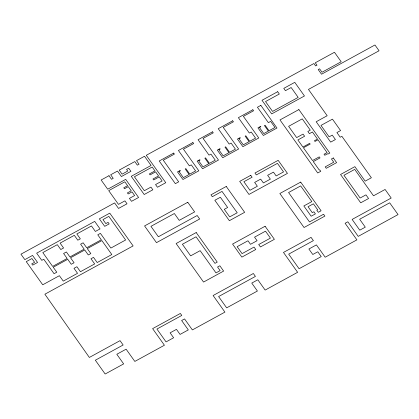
<?xml version="1.0" encoding="UTF-8"?>
<svg xmlns="http://www.w3.org/2000/svg" width="419" height="419" viewBox="0 0 419 419"><rect width="100%" height="100%" fill="white"/><g stroke="black" fill="none" stroke-linecap="round" stroke-linejoin="round"><path stroke-width="0.63" d="M108.977 175.713L101.136 180.002L107.693 189.215L125.7 179.358L138.584 197.469L131.524 201.329L129.429 198.386L134.614 195.547L132.011 191.886L128.193 193.981L127.418 192.897L131.241 190.807L128.272 186.633L124.453 188.728L123.773 187.775L127.596 185.68L124.841 181.804L108.704 190.64L118.483 204.383L124.93 200.853L127.02 203.796L118.53 208.447L114.597 202.922L20.95 254.186L24.831 259.644L32.551 255.422L37.553 262.456L32.651 265.138L31.75 263.865L34.604 262.304L31.923 258.539L26.256 261.639L42.728 284.8L59.388 275.681L63.264 281.123L77.541 273.308L73.99 268.317L76.897 266.725L80.448 271.716L94.673 263.928L90.991 258.759L93.526 257.371L97.203 262.545L111.81 254.548L101.89 240.6L87.283 248.598L90.829 253.584L88.294 254.967L84.748 249.981L70.528 257.769L74.074 262.755L71.272 264.284L67.726 259.303L53.239 267.233L56.785 272.219L54.061 273.707L43.78 259.256L41.774 260.356L36.663 253.17L94.704 221.394L100.041 228.9L95.38 231.456L91.462 225.946L76.855 233.943L80.333 238.835L77.803 240.218L74.32 235.326L60.1 243.114L63.578 248.006L60.781 249.535L57.303 244.644L42.811 252.578L52.647 266.405L67.14 258.476L63.594 253.49L66.391 251.96L69.936 256.941L84.161 249.158L80.616 244.172L83.145 242.784L86.696 247.77L101.304 239.773L97.768 234.813L100.413 233.367L110.873 248.069L125.632 239.987L108.83 216.372L102.959 219.587L105.813 223.599L108.076 222.363L109.176 223.903L104.703 226.349L99.361 218.844L109.762 213.156L133.122 245.911L44.875 294.222L89.352 357.449L120.044 340.647L123.139 344.999L95.343 360.214L105.164 374.015L123.652 363.896L116.807 354.275L126.114 349.179L134.829 361.429L164.416 345.23L152.616 328.643L180.359 313.454L181.773 315.439L156.921 329.046L166.065 341.899L173.618 337.766L170.109 332.838L176.467 329.36L180.065 334.42L188.304 329.91L181.631 320.53L184.559 318.932L192.379 329.921L224.914 312.113L213.114 295.521L253.348 273.497L255.422 276.409L218.618 296.552L226.658 307.86L257.407 291.027L251.761 283.092L257.816 279.777L265.154 290.084L297.621 272.308L283.48 252.432L311.045 237.343L313.386 240.632L288.696 254.144L299.072 268.726L321.232 256.59L317.791 251.756L312.794 254.49L308.892 249.012L316.413 244.89L325.186 257.219L356.904 239.857L345.104 223.269L347.833 221.777L358.224 236.379L398.05 214.58L389.675 202.812L359.654 219.247L365.284 227.156L359.774 230.167L352.128 219.425L391.194 198.035L385.098 189.461L373.502 195.809L354.699 169.386L343.947 175.273L360.136 198.03L365.96 194.84L368.568 198.512L360.701 202.817L340.547 174.493L354.872 166.652L365.185 181.144L371.375 177.756L341.883 136.306L340.207 137.228L336.897 132.577L340.579 130.56L332.45 119.137L320.985 125.412L329.114 136.84L332.267 135.112L335.42 139.537L330.685 142.13L316.188 121.751L327.176 115.733L308.457 89.42L379.059 50.767L374.947 44.985L321.53 74.226L318.215 69.564L319.577 68.821L322.012 72.236L341.192 61.734L334.462 52.275L315.277 62.777L316.989 65.175L315.622 65.924L313.915 63.52L146.268 155.297L165.772 182.705L157.465 187.256L155.554 184.57L162.116 180.977L159.215 176.902L153.663 179.94L152.998 178.997L158.544 175.959L155.611 171.837L150.065 174.88L149.394 173.937L154.946 170.9L152.191 167.029L134.42 176.76L144.34 190.708L150.934 187.099L152.846 189.786L144.199 194.516L131.252 176.315L151.076 165.463L144.524 156.25L136.51 160.639L139.056 164.217L137.348 165.149L134.803 161.572L119.2 170.114L122.076 174.157L127.743 171.057L126.575 169.417L128.712 168.249L130.917 171.34L121.41 176.546L117.498 171.046L110.679 174.781L113.224 178.358L111.522 179.29L108.977 175.713M277.682 91.709L262.006 100.288L271.695 113.905L304.456 95.972L294.767 82.354L283.783 88.372L285.423 90.672L291.163 87.529L298.181 97.391L272.565 111.412L265.546 101.555L279.321 94.013L277.682 91.709M173.681 153.087L159.215 161.006L175.336 183.663L178.672 181.836L163.279 160.199L174.404 154.103L173.681 153.087M192.897 142.57L178.431 150.489L189.383 165.882L191.284 164.84L195.61 170.921L189.776 174.115L185.847 168.595L185.208 168.951L189.131 174.466L183.349 177.635L179.018 171.554L180.406 170.795L180.154 170.449L177.509 171.895L182.925 179.505L198.821 170.805L183.428 149.164L193.62 143.586L192.897 142.57M212.548 131.812L198.082 139.731L209.034 155.124L210.94 154.082L215.266 160.163L209.427 163.358L205.504 157.837L204.86 158.188L208.788 163.709L203 166.877L198.674 160.796L200.057 160.037L199.811 159.686L197.16 161.137L202.576 168.747L218.472 160.048L203.079 138.406L213.271 132.828L212.548 131.812M232.702 120.782L218.231 128.701L229.183 144.094L231.089 143.052L235.415 149.133L229.581 152.327L225.652 146.807L225.008 147.158L228.936 152.678L223.149 155.847L218.823 149.766L220.205 149.007L219.959 148.656L217.314 150.107L222.73 157.717L238.626 149.012L223.227 127.376L233.425 121.798L232.702 120.782M252.851 109.752L238.385 117.671L249.336 133.064L251.238 132.022L255.564 138.102L249.729 141.297L245.801 135.777L245.157 136.128L249.085 141.648L243.298 144.817L238.971 138.736L240.359 137.977L240.108 137.626L237.463 139.077L242.879 146.687L258.774 137.982L243.381 116.346L253.574 110.768L252.851 109.752M260.843 105.373L257.423 107.248L268.375 122.641L270.658 121.39L274.984 127.47L269.024 130.733L265.096 125.213L264.452 125.569L268.38 131.084L263.787 133.603L259.455 127.523L260.843 126.763L260.592 126.412L257.947 127.863L263.362 135.473L276.964 128.025L260.843 105.373M298.878 109.584L279.981 119.928L317.722 172.979L320.776 171.308L319.749 169.863L319.32 170.098L313.271 161.603L320.011 157.911L319.262 156.858L312.522 160.545L303.429 147.771L310.17 144.078L309.657 143.35L302.911 147.043L297.867 139.946L304.608 136.254L303.063 134.085L296.642 137.6L288.618 126.323L302.251 118.86L310.275 130.136L307.845 131.466L309.39 133.64L312.412 131.985L317.461 139.082L314.439 140.732L314.952 141.46L317.974 139.805L327.066 152.584L324.044 154.239L324.793 155.292L327.705 153.7L327.972 154.072L329.811 153.066L298.878 109.584M187.78 202.283L144.571 225.935L156.47 242.653L199.674 219.001L197.192 215.507L158.361 236.766L150.945 226.339L174.362 213.522L179.222 220.357L194.636 211.92L187.78 202.283M226.255 186.455L210.956 194.83L212.297 196.71L222.018 191.389L237.227 212.763L229.685 216.895L224.296 209.322L227.632 207.494L220.357 197.265L214.837 200.282L229.361 220.693L244.654 212.318L226.255 186.455M250.761 175.325L239.689 181.385L248.975 194.442L287.455 173.377L278.169 160.32L254.972 173.021L256.318 174.917L277.446 163.347L283.537 171.91L276.168 175.943L273.45 172.12L267.641 175.299L270.36 179.123L263.389 182.941L260.67 179.117L254.647 182.417L257.366 186.235L249.96 190.289L243.868 181.731L252.107 177.221L250.761 175.325M196.202 232.54L176.121 243.533L203.545 282.071L223.62 271.077L219.839 265.766L217.555 267.018L220.122 270.627L215.974 272.895L200.146 250.656L190.645 255.857L182.396 244.261L196.05 236.787L214.952 263.362L217.241 262.111L196.202 232.54M333.294 157.958L331.455 158.963L333.754 162.195L325.207 166.872L326.239 168.318L336.619 162.635L333.294 157.958M300.69 182.097L279.85 193.505L304.047 227.512L324.882 216.104L323.557 214.24L309.494 221.939L288.576 192.531L300.669 185.91L311.83 201.597L303.848 205.965L311.149 216.225L315.407 213.889L313.894 211.763L312.27 212.653L308.054 206.724L313.396 203.796L317.654 209.788L316.827 210.244L318.299 212.313L321.095 210.778L300.69 182.097M265.096 226.25L232.571 244.057L241.863 257.119L255.752 249.514L254.029 247.09L242.082 253.631L237.144 246.691L247.975 240.763L250.499 244.308L257.083 240.705L254.558 237.159L265.499 231.168L270.433 238.107L258.706 244.534L260.429 246.953L274.393 239.312L265.096 226.25"/></g></svg>
